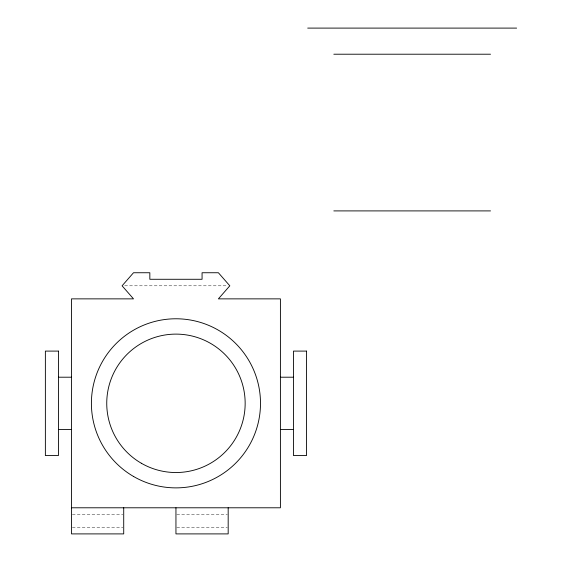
<?xml version="1.0" encoding="UTF-8"?>
<svg xmlns="http://www.w3.org/2000/svg" width="562" height="562" viewBox="0 0 562 562"><rect width="100%" height="100%" fill="white"/><g stroke="black" fill="none" stroke-linecap="round" stroke-linejoin="round"><path stroke-width="0.42" stroke-dasharray="2.81 2.11" d="M124.715 285.805L227.188 285.805M72.358 514.314L122.853 514.314M176.819 514.314L227.308 514.314M72.358 527.374L122.853 527.374M176.819 527.374L227.308 527.374"/><path stroke-width="0.84" d="M307.702 28.1L516.626 28.1M333.821 54.212L490.514 54.212M333.821 210.905L490.514 210.905M58.434 377.207L71.486 377.207M280.41 377.207L293.469 377.207M58.434 429.438L71.486 429.438M280.41 429.438L293.469 429.438M71.486 507.788L280.41 507.788L280.41 298.865L218.386 298.865L229.816 285.805L218.386 272.746L202.067 272.746L202.067 279.279L149.836 279.279L149.836 272.746L133.51 272.746L122.087 285.805L133.51 298.865L71.486 298.865L71.486 533.9L123.717 533.9L123.717 507.788M228.179 507.788L228.179 533.9L175.948 533.9L175.948 507.788M58.434 351.095L45.374 351.095L45.374 455.557L58.434 455.557L58.434 351.095M306.529 351.095L293.469 351.095L293.469 455.557L306.529 455.557L306.529 351.095M133.679 476.548A84.546 84.546 0 0 0 260.501 403.326A84.546 84.546 0 0 0 133.679 330.105A84.546 84.546 0 0 0 133.679 476.548M141.35 463.257A69.203 69.203 0 0 0 245.158 403.326A69.203 69.203 0 0 0 141.35 343.389A69.203 69.203 0 0 0 141.35 463.257"/></g></svg>
